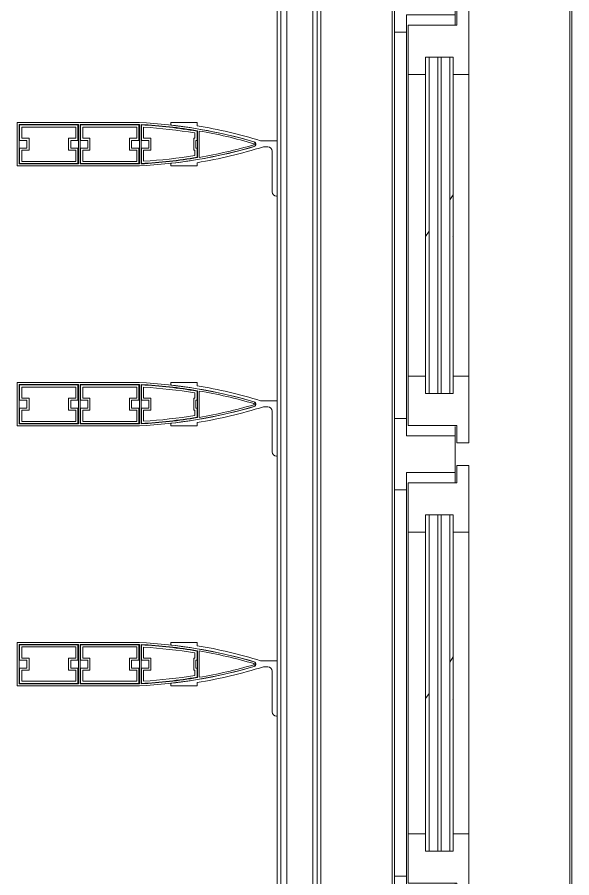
# Model space of a CAD drawing. Header units: millimetres. Extents: x 48966 to 155647, y -43515 to 26217.
# Drawn here: x 56392 to 57031, y -18379 to -17386 of the extents above; entities that cross this region are included whole.
import ezdxf

# ---------------------------------------------------------------- set-up
doc = ezdxf.new("R2010")
doc.units = ezdxf.units.MM
for name, color, linetype, lineweight in [('Каркас_Импост', 7, 'Continuous', 9), ('Обобщенные модели', 7, 'Continuous', 9), ('Обобщенные модели-1', 7, 'Continuous', 18), ('Окна', 7, 'Continuous', 9), ('Остекление', 7, 'Continuous', 9), ('Перекрытия', 7, 'Continuous', 9), ('Стены', 7, 'Continuous', 9)]:
    doc.layers.add(name, color=color, linetype=linetype, lineweight=lineweight)
doc.layers.add('Окна-1', color=7, linetype='Continuous', lineweight=9, true_color=0x804000)
pattern_1 = [(146.31, (18263.91, 56609.08), (-1066.80005, 533.399), [201.168, -1722.033]), (146.31, (18231.91, 56598.42), (-1066.80005, 533.399), [201.168, -1722.033]), (146.31, (18231.91, 56662.42), (-1066.80005, 533.399), [201.168, -1722.033])]

# ---------------------------------------------------------------- blocks, each defined once
blk = doc.blocks.new('Обвязочная балка 1 - Обвязочная балка 1-1451838-План 5-го этажа на отм_ _12_600')
at = {"layer": 'Обобщенные модели'}
for p, q in [((56702.6, 20067.13), (56702.54, -21690.88)), ((56732.42, -21690.88), (56732.47, 20067.13))]:
    blk.add_line(p, q, dxfattribs=at)
at = {"layer": 'Обобщенные модели-1'}
for p, q in [((56691.68, 20067.13), (56691.62, -21690.88)), ((56695.62, -21690.88), (56695.68, 20067.13)), ((56737.68, 20067.13), (56737.62, -21690.88)), ((56741.62, -21690.88), (56741.68, 20067.13))]:
    blk.add_line(p, q, dxfattribs=at)
blk = doc.blocks.new('Профиль ламели321 - Профиль ламели-1540293-План 5-го этажа на отм_ _12_600')
at = {"layer": 'Обобщенные модели-1'}
for p, q in [((64006.85, 24507.07), (64006.85, 24366.17)), ((64056.85, 24507.07), (64006.85, 24507.07)), ((64009.05, 24436.47), (64009.05, 24504.87)), ((64009.05, 24504.87), (64054.65, 24504.87)), ((64027.4, 24504.37), (64009.55, 24504.37)), ((64009.55, 24504.37), (64009.55, 24436.97)), ((64012.05, 24439.47), (64012.05, 24501.87)), ((64012.05, 24501.87), (64024.9, 24501.87)), ((64024.9, 24501.87), (64024.9, 24493.47)), ((64027.4, 24495.97), (64027.4, 24504.37)), ((64054.15, 24504.37), (64036.3, 24504.37)), ((64036.3, 24504.37), (64036.3, 24495.97)), ((64038.8, 24493.47), (64038.8, 24501.87)), ((64038.8, 24501.87), (64051.65, 24501.87)), ((64051.65, 24501.87), (64051.65, 24439.47)), ((64054.15, 24436.97), (64054.15, 24504.37)), ((64054.65, 24504.87), (64054.65, 24436.47)), ((64056.85, 24366.17), (64056.85, 24507.07)), ((64024.9, 24493.47), (64038.8, 24493.47)), ((64036.3, 24495.97), (64027.4, 24495.97)), ((64024.9, 24439.47), (64012.05, 24439.47)), ((64038.8, 24447.87), (64024.9, 24447.87)), ((64024.9, 24447.87), (64024.9, 24439.47)), ((64027.4, 24436.97), (64027.4, 24445.37)), ((64027.4, 24445.37), (64036.3, 24445.37)), ((64036.3, 24445.37), (64036.3, 24436.97)), ((64038.8, 24439.47), (64038.8, 24447.87)), ((64051.65, 24439.47), (64038.8, 24439.47)), ((64054.65, 24436.47), (64009.05, 24436.47)), ((64009.05, 24434.57), (64054.65, 24434.57)), ((64009.05, 24366.17), (64009.05, 24434.57)), ((64009.55, 24436.97), (64027.4, 24436.97)), ((64027.4, 24434.07), (64009.55, 24434.07)), ((64009.55, 24434.07), (64009.55, 24366.67)), ((64012.05, 24369.17), (64012.05, 24431.57)), ((64012.05, 24431.57), (64024.9, 24431.57)), ((64024.9, 24431.57), (64024.9, 24423.17)), ((64027.4, 24425.67), (64027.4, 24434.07)), ((64036.3, 24436.97), (64054.15, 24436.97)), ((64054.15, 24434.07), (64036.3, 24434.07)), ((64036.3, 24434.07), (64036.3, 24425.67)), ((64038.8, 24423.17), (64038.8, 24431.57)), ((64038.8, 24431.57), (64051.65, 24431.57)), ((64051.65, 24431.57), (64051.65, 24369.17)), ((64054.15, 24366.67), (64054.15, 24434.07)), ((64054.65, 24434.57), (64054.65, 24366.17)), ((64024.9, 24423.17), (64038.8, 24423.17)), ((64036.3, 24425.67), (64027.4, 24425.67)), ((64038.8, 24377.57), (64024.9, 24377.57)), ((64024.9, 24377.57), (64024.9, 24369.17)), ((64027.4, 24366.67), (64027.4, 24375.07)), ((64027.4, 24375.07), (64036.3, 24375.07)), ((64036.3, 24375.07), (64036.3, 24366.67)), ((64038.8, 24369.17), (64038.8, 24377.57)), ((64054.65, 24366.17), (64009.05, 24366.17)), ((64009.15, 24364.27), (64054.55, 24364.27)), ((64009.55, 24366.67), (64027.4, 24366.67)), ((64027.4, 24363.77), (64009.55, 24363.77)), ((64024.9, 24369.17), (64012.05, 24369.17)), ((64012.2, 24361.27), (64024.9, 24361.27)), ((64024.9, 24361.27), (64024.9, 24352.87)), ((64027.4, 24355.37), (64027.4, 24363.77)), ((64036.3, 24366.67), (64054.15, 24366.67)), ((64054.15, 24363.77), (64036.3, 24363.77)), ((64036.3, 24363.77), (64036.3, 24355.37)), ((64051.65, 24369.17), (64038.8, 24369.17)), ((64038.8, 24352.87), (64038.8, 24361.27)), ((64038.8, 24361.27), (64051.51, 24361.27)), ((64024.9, 24352.87), (64038.8, 24352.87)), ((64036.3, 24355.37), (64027.4, 24355.37)), ((64009.78, 24330.07), (64006.93, 24330.07)), ((64006.93, 24330.07), (64006.93, 24299.67)), ((64056.78, 24330.07), (64053.92, 24330.07)), ((64056.78, 24299.67), (64056.78, 24330.07)), ((64024.9, 24302.17), (64018.88, 24302.17)), ((64038.8, 24303.47), (64024.9, 24303.47)), ((64024.9, 24303.47), (64024.9, 24302.17)), ((64027.4, 24299.67), (64027.4, 24300.97)), ((64027.4, 24300.97), (64036.3, 24300.97)), ((64036.3, 24300.97), (64036.3, 24299.67)), ((64038.8, 24302.17), (64038.8, 24303.47)), ((64044.82, 24302.17), (64038.8, 24302.17)), ((64006.93, 24299.67), (64010.54, 24299.67)), ((64047.38, 24299.17), (64016.33, 24299.17)), ((64016.65, 24297.27), (64047.05, 24297.27)), ((64016.8, 24299.67), (64027.4, 24299.67)), ((64036.3, 24299.67), (64046.9, 24299.67)), ((64053.16, 24299.67), (64056.78, 24299.67)), ((64028.85, 24223.05), (64028.85, 24218.07)), ((64035.85, 24207.07), (64035.85, 24226.28)), ((64023.85, 24213.07), (63976.85, 24213.07)), ((63971.85, 24208.07), (63971.85, 24207.07)), ((63971.85, 24207.07), (64035.85, 24207.07))]:
    blk.add_line(p, q, dxfattribs=at)
for centre, radius, start, end in [((64580.65, 24394.57), 574.5, 182.83378, 196.22578), ((64580.66, 24394.33), 572.3, 183.01095, 189.5715), ((64580.45, 24395.88), 571.8, 183.21931, 189.68667), ((64580.46, 24395.6), 569.3, 183.45714, 189.44574), ((63483.05, 24394.57), 574.5, 343.77422, 357.16622), ((63483.24, 24395.6), 569.3, 350.55426, 356.54286), ((63483.25, 24395.88), 571.8, 350.31333, 356.78069), ((63483.04, 24394.33), 572.3, 350.4285, 356.98905), ((64580.65, 24394.57), 574.5, 186.44653, 196.25765), ((63483.05, 24394.57), 574.5, 343.74235, 353.55347), ((64577.15, 24394.57), 574.5, 189.50836, 197.37116), ((64548.98, 24386.76), 539.8, 189.54278, 196.43437), ((63514.72, 24386.76), 539.8, 343.56563, 350.45722), ((63486.55, 24394.57), 574.5, 342.96606, 350.49164), ((64031.85, 24235.07), 3, 200, 340), ((64031.85, 24234.53), 2.84, 196.25765, 343.74235), ((64031.85, 24234.22), 0.645, 196.43437, 343.56563), ((63976.85, 24208.07), 5, 90, 180), ((64023.85, 24218.07), 5, 270, 0)]:
    blk.add_arc(centre, radius, start, end, dxfattribs=at)
blk = doc.blocks.new('Профиль ламели322 - Профиль ламели-1540557-План 5-го этажа на отм_ _12_600')
at = {"layer": 'Обобщенные модели-1'}
for p, q in [((64006.85, 24507.07), (64006.85, 24366.17)), ((64056.85, 24507.07), (64006.85, 24507.07)), ((64009.05, 24436.47), (64009.05, 24504.87)), ((64009.05, 24504.87), (64054.65, 24504.87)), ((64027.4, 24504.37), (64009.55, 24504.37)), ((64009.55, 24504.37), (64009.55, 24436.97)), ((64012.05, 24439.47), (64012.05, 24501.87)), ((64012.05, 24501.87), (64024.9, 24501.87)), ((64024.9, 24501.87), (64024.9, 24493.47)), ((64027.4, 24495.97), (64027.4, 24504.37)), ((64054.15, 24504.37), (64036.3, 24504.37)), ((64036.3, 24504.37), (64036.3, 24495.97)), ((64038.8, 24493.47), (64038.8, 24501.87)), ((64038.8, 24501.87), (64051.65, 24501.87)), ((64051.65, 24501.87), (64051.65, 24439.47)), ((64054.15, 24436.97), (64054.15, 24504.37)), ((64054.65, 24504.87), (64054.65, 24436.47)), ((64056.85, 24366.17), (64056.85, 24507.07)), ((64024.9, 24493.47), (64038.8, 24493.47)), ((64036.3, 24495.97), (64027.4, 24495.97)), ((64024.9, 24439.47), (64012.05, 24439.47)), ((64038.8, 24447.87), (64024.9, 24447.87)), ((64024.9, 24447.87), (64024.9, 24439.47)), ((64027.4, 24436.97), (64027.4, 24445.37)), ((64027.4, 24445.37), (64036.3, 24445.37)), ((64036.3, 24445.37), (64036.3, 24436.97)), ((64038.8, 24439.47), (64038.8, 24447.87)), ((64051.65, 24439.47), (64038.8, 24439.47)), ((64054.65, 24436.47), (64009.05, 24436.47)), ((64009.05, 24434.57), (64054.65, 24434.57)), ((64009.05, 24366.17), (64009.05, 24434.57)), ((64009.55, 24436.97), (64027.4, 24436.97)), ((64027.4, 24434.07), (64009.55, 24434.07)), ((64009.55, 24434.07), (64009.55, 24366.67)), ((64012.05, 24369.17), (64012.05, 24431.57)), ((64012.05, 24431.57), (64024.9, 24431.57)), ((64024.9, 24431.57), (64024.9, 24423.17)), ((64027.4, 24425.67), (64027.4, 24434.07)), ((64036.3, 24436.97), (64054.15, 24436.97)), ((64054.15, 24434.07), (64036.3, 24434.07)), ((64036.3, 24434.07), (64036.3, 24425.67)), ((64038.8, 24423.17), (64038.8, 24431.57)), ((64038.8, 24431.57), (64051.65, 24431.57)), ((64051.65, 24431.57), (64051.65, 24369.17)), ((64054.15, 24366.67), (64054.15, 24434.07)), ((64054.65, 24434.57), (64054.65, 24366.17)), ((64024.9, 24423.17), (64038.8, 24423.17)), ((64036.3, 24425.67), (64027.4, 24425.67)), ((64038.8, 24377.57), (64024.9, 24377.57)), ((64024.9, 24377.57), (64024.9, 24369.17)), ((64027.4, 24366.67), (64027.4, 24375.07)), ((64027.4, 24375.07), (64036.3, 24375.07)), ((64036.3, 24375.07), (64036.3, 24366.67)), ((64038.8, 24369.17), (64038.8, 24377.57)), ((64054.65, 24366.17), (64009.05, 24366.17)), ((64009.15, 24364.27), (64054.55, 24364.27)), ((64009.55, 24366.67), (64027.4, 24366.67)), ((64027.4, 24363.77), (64009.55, 24363.77)), ((64024.9, 24369.17), (64012.05, 24369.17)), ((64012.2, 24361.27), (64024.9, 24361.27)), ((64024.9, 24361.27), (64024.9, 24352.87)), ((64027.4, 24355.37), (64027.4, 24363.77)), ((64036.3, 24366.67), (64054.15, 24366.67)), ((64054.15, 24363.77), (64036.3, 24363.77)), ((64036.3, 24363.77), (64036.3, 24355.37)), ((64051.65, 24369.17), (64038.8, 24369.17)), ((64038.8, 24352.87), (64038.8, 24361.27)), ((64038.8, 24361.27), (64051.51, 24361.27)), ((64024.9, 24352.87), (64038.8, 24352.87)), ((64036.3, 24355.37), (64027.4, 24355.37)), ((64009.78, 24330.07), (64006.93, 24330.07)), ((64006.93, 24330.07), (64006.93, 24299.67)), ((64056.78, 24330.07), (64053.92, 24330.07)), ((64056.78, 24299.67), (64056.78, 24330.07)), ((64024.9, 24302.17), (64018.88, 24302.17)), ((64038.8, 24303.47), (64024.9, 24303.47)), ((64024.9, 24303.47), (64024.9, 24302.17)), ((64027.4, 24299.67), (64027.4, 24300.97)), ((64027.4, 24300.97), (64036.3, 24300.97)), ((64036.3, 24300.97), (64036.3, 24299.67)), ((64038.8, 24302.17), (64038.8, 24303.47)), ((64044.82, 24302.17), (64038.8, 24302.17)), ((64006.93, 24299.67), (64010.54, 24299.67)), ((64047.38, 24299.17), (64016.33, 24299.17)), ((64016.65, 24297.27), (64047.05, 24297.27)), ((64016.8, 24299.67), (64027.4, 24299.67)), ((64036.3, 24299.67), (64046.9, 24299.67)), ((64053.16, 24299.67), (64056.78, 24299.67)), ((64028.85, 24223.05), (64028.85, 24218.07)), ((64035.85, 24207.07), (64035.85, 24226.28)), ((64023.85, 24213.07), (63976.85, 24213.07)), ((63971.85, 24208.07), (63971.85, 24207.07)), ((63971.85, 24207.07), (64035.85, 24207.07))]:
    blk.add_line(p, q, dxfattribs=at)
for centre, radius, start, end in [((64580.65, 24394.57), 574.5, 182.83378, 196.22578), ((64580.66, 24394.33), 572.3, 183.01095, 189.5715), ((64580.45, 24395.88), 571.8, 183.21931, 189.68667), ((64580.46, 24395.6), 569.3, 183.45714, 189.44574), ((63483.05, 24394.57), 574.5, 343.77422, 357.16622), ((63483.24, 24395.6), 569.3, 350.55426, 356.54286), ((63483.25, 24395.88), 571.8, 350.31333, 356.78069), ((63483.04, 24394.33), 572.3, 350.4285, 356.98905), ((64580.65, 24394.57), 574.5, 186.44653, 196.25765), ((63483.05, 24394.57), 574.5, 343.74235, 353.55347), ((64577.15, 24394.57), 574.5, 189.50836, 197.37116), ((64548.98, 24386.76), 539.8, 189.54278, 196.43437), ((63514.72, 24386.76), 539.8, 343.56563, 350.45722), ((63486.55, 24394.57), 574.5, 342.96606, 350.49164), ((64031.85, 24235.07), 3, 200, 340), ((64031.85, 24234.53), 2.84, 196.25765, 343.74235), ((64031.85, 24234.22), 0.645, 196.43437, 343.56563), ((63976.85, 24208.07), 5, 90, 180), ((64023.85, 24218.07), 5, 270, 0)]:
    blk.add_arc(centre, radius, start, end, dxfattribs=at)
blk = doc.blocks.new('Профиль ламели323 - Профиль ламели-1540821-План 5-го этажа на отм_ _12_600')
at = {"layer": 'Обобщенные модели-1'}
for p, q in [((64006.85, 24507.07), (64006.85, 24366.17)), ((64056.85, 24507.07), (64006.85, 24507.07)), ((64009.05, 24436.47), (64009.05, 24504.87)), ((64009.05, 24504.87), (64054.65, 24504.87)), ((64027.4, 24504.37), (64009.55, 24504.37)), ((64009.55, 24504.37), (64009.55, 24436.97)), ((64012.05, 24439.47), (64012.05, 24501.87)), ((64012.05, 24501.87), (64024.9, 24501.87)), ((64024.9, 24501.87), (64024.9, 24493.47)), ((64027.4, 24495.97), (64027.4, 24504.37)), ((64054.15, 24504.37), (64036.3, 24504.37)), ((64036.3, 24504.37), (64036.3, 24495.97)), ((64038.8, 24493.47), (64038.8, 24501.87)), ((64038.8, 24501.87), (64051.65, 24501.87)), ((64051.65, 24501.87), (64051.65, 24439.47)), ((64054.15, 24436.97), (64054.15, 24504.37)), ((64054.65, 24504.87), (64054.65, 24436.47)), ((64056.85, 24366.17), (64056.85, 24507.07)), ((64024.9, 24493.47), (64038.8, 24493.47)), ((64036.3, 24495.97), (64027.4, 24495.97)), ((64024.9, 24439.47), (64012.05, 24439.47)), ((64038.8, 24447.87), (64024.9, 24447.87)), ((64024.9, 24447.87), (64024.9, 24439.47)), ((64027.4, 24436.97), (64027.4, 24445.37)), ((64027.4, 24445.37), (64036.3, 24445.37)), ((64036.3, 24445.37), (64036.3, 24436.97)), ((64038.8, 24439.47), (64038.8, 24447.87)), ((64051.65, 24439.47), (64038.8, 24439.47)), ((64054.65, 24436.47), (64009.05, 24436.47)), ((64009.05, 24434.57), (64054.65, 24434.57)), ((64009.05, 24366.17), (64009.05, 24434.57)), ((64009.55, 24436.97), (64027.4, 24436.97)), ((64027.4, 24434.07), (64009.55, 24434.07)), ((64009.55, 24434.07), (64009.55, 24366.67)), ((64012.05, 24369.17), (64012.05, 24431.57)), ((64012.05, 24431.57), (64024.9, 24431.57)), ((64024.9, 24431.57), (64024.9, 24423.17)), ((64027.4, 24425.67), (64027.4, 24434.07)), ((64036.3, 24436.97), (64054.15, 24436.97)), ((64054.15, 24434.07), (64036.3, 24434.07)), ((64036.3, 24434.07), (64036.3, 24425.67)), ((64038.8, 24423.17), (64038.8, 24431.57)), ((64038.8, 24431.57), (64051.65, 24431.57)), ((64051.65, 24431.57), (64051.65, 24369.17)), ((64054.15, 24366.67), (64054.15, 24434.07)), ((64054.65, 24434.57), (64054.65, 24366.17)), ((64024.9, 24423.17), (64038.8, 24423.17)), ((64036.3, 24425.67), (64027.4, 24425.67)), ((64038.8, 24377.57), (64024.9, 24377.57)), ((64024.9, 24377.57), (64024.9, 24369.17)), ((64027.4, 24366.67), (64027.4, 24375.07)), ((64027.4, 24375.07), (64036.3, 24375.07)), ((64036.3, 24375.07), (64036.3, 24366.67)), ((64038.8, 24369.17), (64038.8, 24377.57)), ((64054.65, 24366.17), (64009.05, 24366.17)), ((64009.15, 24364.27), (64054.55, 24364.27)), ((64009.55, 24366.67), (64027.4, 24366.67)), ((64027.4, 24363.77), (64009.55, 24363.77)), ((64024.9, 24369.17), (64012.05, 24369.17)), ((64012.2, 24361.27), (64024.9, 24361.27)), ((64024.9, 24361.27), (64024.9, 24352.87)), ((64027.4, 24355.37), (64027.4, 24363.77)), ((64036.3, 24366.67), (64054.15, 24366.67)), ((64054.15, 24363.77), (64036.3, 24363.77)), ((64036.3, 24363.77), (64036.3, 24355.37)), ((64051.65, 24369.17), (64038.8, 24369.17)), ((64038.8, 24352.87), (64038.8, 24361.27)), ((64038.8, 24361.27), (64051.51, 24361.27)), ((64024.9, 24352.87), (64038.8, 24352.87)), ((64036.3, 24355.37), (64027.4, 24355.37)), ((64009.78, 24330.07), (64006.93, 24330.07)), ((64006.93, 24330.07), (64006.93, 24299.67)), ((64056.78, 24330.07), (64053.92, 24330.07)), ((64056.78, 24299.67), (64056.78, 24330.07)), ((64024.9, 24302.17), (64018.88, 24302.17)), ((64038.8, 24303.47), (64024.9, 24303.47)), ((64024.9, 24303.47), (64024.9, 24302.17)), ((64027.4, 24299.67), (64027.4, 24300.97)), ((64027.4, 24300.97), (64036.3, 24300.97)), ((64036.3, 24300.97), (64036.3, 24299.67)), ((64038.8, 24302.17), (64038.8, 24303.47)), ((64044.82, 24302.17), (64038.8, 24302.17)), ((64006.93, 24299.67), (64010.54, 24299.67)), ((64047.38, 24299.17), (64016.33, 24299.17)), ((64016.65, 24297.27), (64047.05, 24297.27)), ((64016.8, 24299.67), (64027.4, 24299.67)), ((64036.3, 24299.67), (64046.9, 24299.67)), ((64053.16, 24299.67), (64056.78, 24299.67)), ((64028.85, 24223.05), (64028.85, 24218.07)), ((64035.85, 24207.07), (64035.85, 24226.28)), ((64023.85, 24213.07), (63976.85, 24213.07)), ((63971.85, 24208.07), (63971.85, 24207.07)), ((63971.85, 24207.07), (64035.85, 24207.07))]:
    blk.add_line(p, q, dxfattribs=at)
for centre, radius, start, end in [((64580.65, 24394.57), 574.5, 182.83378, 196.22578), ((64580.66, 24394.33), 572.3, 183.01095, 189.5715), ((64580.45, 24395.88), 571.8, 183.21931, 189.68667), ((64580.46, 24395.6), 569.3, 183.45714, 189.44574), ((63483.05, 24394.57), 574.5, 343.77422, 357.16622), ((63483.24, 24395.6), 569.3, 350.55426, 356.54286), ((63483.25, 24395.88), 571.8, 350.31333, 356.78069), ((63483.04, 24394.33), 572.3, 350.4285, 356.98905), ((64580.65, 24394.57), 574.5, 186.44653, 196.25765), ((63483.05, 24394.57), 574.5, 343.74235, 353.55347), ((64577.15, 24394.57), 574.5, 189.50836, 197.37116), ((64548.98, 24386.76), 539.8, 189.54278, 196.43437), ((63514.72, 24386.76), 539.8, 343.56563, 350.45722), ((63486.55, 24394.57), 574.5, 342.96606, 350.49164), ((64031.85, 24235.07), 3, 200, 340), ((64031.85, 24234.53), 2.84, 196.25765, 343.74235), ((64031.85, 24234.22), 0.645, 196.43437, 343.56563), ((63976.85, 24208.07), 5, 90, 180), ((64023.85, 24218.07), 5, 270, 0)]:
    blk.add_arc(centre, radius, start, end, dxfattribs=at)
blk = doc.blocks.new('Окно 2-Распашное - Один переплет с многокамерным стеклопакетом - 30674-99 - ОК-1 1200-1800-V64-План 5-го этажа на отм_ _12_600')
at = {"layer": 'Остекление'}
h = blk.add_hatch(dxfattribs=at)
h.set_pattern_fill('FP_34', color=256, style=0, pattern_type=2)
h.set_pattern_definition(pattern_1)
h.paths.add_polyline_path([(-458, 62.5), (-70, 62.5), (-70, 66.5), (-458, 66.5)], flags=0)
h.paths.add_polyline_path([(-458, 34.5), (-70, 34.5), (-70, 38.5), (-458, 38.5)], flags=0)
h = blk.add_hatch(dxfattribs=at)
h.set_pattern_fill('FP_34', color=256, style=0, pattern_type=2)
h.set_pattern_definition(pattern_1)
h.paths.add_polyline_path([(70, 66.5), (70, 62.5), (458, 62.5), (458, 66.5), (305.52, 66.5)], flags=0)
h.paths.add_polyline_path([(70, 38.5), (70, 34.5), (458, 34.5), (458, 38.5), (305.52, 38.5)], flags=0)
at = {"layer": 'Каркас_Импост'}
for p, q in [((-550, 102.5), (-550, 32.5)), ((-487, 102.5), (-550, 102.5)), ((-487, 88.5), (-487, 102.5)), ((-487, 102.5), (-41, 102.5)), ((-487, 88.5), (-487, 102.5)), ((41, 102.5), (-41, 102.5)), ((-41, 102.5), (-41, 88.5)), ((-41, 88.5), (-41, 102.5)), ((41, 88.5), (41, 102.5)), ((41, 102.5), (487, 102.5)), ((41, 102.5), (41, 88.5)), ((550, 102.5), (487, 102.5)), ((487, 102.5), (487, 88.5)), ((487, 102.5), (487, 88.5)), ((550, 32.5), (550, 102.5)), ((-507, 32.5), (-507, 88.5)), ((-507, 88.5), (-487, 88.5)), ((-21, 88.5), (-507, 88.5)), ((-507, 32.5), (-507, 88.5)), ((-438, 86.5), (-495, 86.5)), ((-495, 86.5), (-495, 30.5)), ((-41, 88.5), (-487, 88.5)), ((-438, 66.5), (-438, 86.5)), ((-90, 86.5), (-438, 86.5)), ((-438, 86.5), (-438, 66.5)), ((-33, 86.5), (-90, 86.5)), ((-90, 86.5), (-90, 66.5)), ((-90, 86.5), (-90, 66.5)), ((-41, 88.5), (-21, 88.5)), ((-33, 30.5), (-33, 86.5)), ((-21, 88.5), (-21, 32.5)), ((-21, 32.5), (-21, 88.5)), ((21, 32.5), (21, 88.5)), ((21, 88.5), (41, 88.5)), ((21, 88.5), (21, 32.5)), ((507, 88.5), (21, 88.5)), ((90, 86.5), (33, 86.5)), ((33, 86.5), (33, 30.5)), ((487, 88.5), (41, 88.5)), ((90, 66.5), (90, 86.5)), ((90, 66.5), (90, 86.5)), ((438, 86.5), (90, 86.5)), ((438, 86.5), (438, 66.5)), ((495, 86.5), (438, 86.5)), ((438, 66.5), (438, 86.5)), ((487, 88.5), (507, 88.5)), ((495, 30.5), (495, 86.5)), ((507, 88.5), (507, 32.5)), ((507, 88.5), (507, 32.5)), ((-458, 34.5), (-458, 66.5)), ((-458, 66.5), (-438, 66.5)), ((-70, 66.5), (-458, 66.5)), ((-458, 66.5), (-458, 34.5)), ((-438, 66.5), (-90, 66.5)), ((-90, 66.5), (-70, 66.5)), ((-70, 66.5), (-70, 34.5)), ((-70, 66.5), (-70, 34.5)), ((70, 34.5), (70, 66.5)), ((70, 66.5), (90, 66.5)), ((458, 66.5), (70, 66.5)), ((70, 34.5), (70, 66.5)), ((90, 66.5), (438, 66.5)), ((438, 66.5), (458, 66.5)), ((458, 66.5), (458, 34.5)), ((458, 34.5), (458, 66.5)), ((-550, 32.5), (-507, 32.5)), ((-495, 30.5), (-515, 30.5)), ((-515, 30.5), (-515, 16.5)), ((-495, 32.5), (-507, 32.5)), ((-438, 34.5), (-458, 34.5)), ((-458, 34.5), (-70, 34.5)), ((-438, 16.5), (-438, 34.5)), ((-90, 34.5), (-438, 34.5)), ((-438, 34.5), (-438, 16.5)), ((-70, 34.5), (-90, 34.5)), ((-90, 34.5), (-90, 16.5)), ((-90, 34.5), (-90, 16.5)), ((-21, 32.5), (-33, 32.5)), ((-13, 30.5), (-33, 30.5)), ((-21, 32.5), (21, 32.5)), ((-13, 16.5), (-13, 30.5)), ((33, 30.5), (13, 30.5)), ((13, 30.5), (13, 16.5)), ((32.06, 32.5), (21, 32.5)), ((90, 34.5), (70, 34.5)), ((70, 34.5), (458, 34.5)), ((90, 16.5), (90, 34.5)), ((90, 16.5), (90, 34.5)), ((438, 34.5), (90, 34.5)), ((458, 34.5), (438, 34.5)), ((438, 34.5), (438, 16.5)), ((438, 16.5), (438, 34.5)), ((507, 32.5), (495, 32.5)), ((515, 30.5), (495, 30.5)), ((507, 32.5), (550, 32.5)), ((515, 16.5), (515, 30.5)), ((-515, 16.5), (-438, 16.5)), ((-438, 16.5), (-90, 16.5)), ((-90, 16.5), (-13, 16.5)), ((13, 16.5), (90, 16.5)), ((90, 16.5), (438, 16.5)), ((438, 16.5), (515, 16.5))]:
    blk.add_line(p, q, dxfattribs=at)
at = {"layer": 'Окна'}
for p, q in [((-437.59, 102.5), (-487, 102.5)), ((-487, 102.5), (-474.65, 102.5)), ((-53.33, 102.5), (-41, 102.5)), ((53.33, 102.5), (41, 102.5)), ((438.23, 102.5), (487, 102.5)), ((487, 102.5), (474.82, 102.5)), ((-70, 62.5), (-458, 62.5)), ((-458, 52.5), (-458, 62.5)), ((-85, 62.5), (-443, 62.5)), ((-70, 62.5), (-70, 52.5)), ((70, 52.5), (70, 62.5)), ((458, 62.5), (70, 62.5)), ((443, 62.5), (85, 62.5)), ((458, 62.5), (458, 52.5)), ((-458, 52.5), (-70, 52.5)), ((-443, 52.5), (-85, 52.5)), ((70, 52.5), (458, 52.5)), ((85, 52.5), (443, 52.5)), ((-70, 48.5), (-458, 48.5)), ((-458, 38.5), (-458, 48.5)), ((-85, 48.5), (-443, 48.5)), ((-70, 48.5), (-70, 38.5)), ((70, 38.5), (70, 48.5)), ((458, 48.5), (70, 48.5)), ((443, 48.5), (85, 48.5)), ((458, 48.5), (458, 38.5)), ((-458, 38.5), (-70, 38.5)), ((-443, 38.5), (-85, 38.5)), ((70, 38.5), (458, 38.5)), ((85, 38.5), (443, 38.5))]:
    blk.add_line(p, q, dxfattribs=at)
at = {"layer": 'Окна-1'}
for p, q in [((-600, 102.5), (-600, 32.5)), ((-550, 102.5), (-600, 102.5)), ((-550, 32.5), (-550, 102.5)), ((550, 102.5), (-550, 102.5)), ((-550, 32.5), (-550, 102.5)), ((600, 102.5), (550, 102.5)), ((550, 102.5), (550, 32.5)), ((550, 32.5), (550, 102.5)), ((600, 32.5), (600, 102.5)), ((-600, 32.5), (-550, 32.5)), ((-550, 32.5), (-495, 32.5)), ((-33, 32.5), (32.06, 32.5)), ((495, 32.5), (550, 32.5)), ((550, 32.5), (600, 32.5))]:
    blk.add_line(p, q, dxfattribs=at)
at = {"layer": 'Остекление'}
for p, q in [((-70, 66.5), (-458, 66.5)), ((-458, 66.5), (-458, 62.5)), ((-458, 62.5), (-70, 62.5)), ((-70, 62.5), (-70, 66.5)), ((70, 66.5), (70, 62.5)), ((458, 66.5), (70, 66.5)), ((70, 62.5), (458, 62.5)), ((458, 62.5), (458, 66.5)), ((-70, 52.5), (-458, 52.5)), ((-458, 52.5), (-458, 48.5)), ((-70, 48.5), (-70, 52.5)), ((70, 52.5), (70, 48.5)), ((458, 52.5), (70, 52.5)), ((458, 48.5), (458, 52.5)), ((-458, 48.5), (-70, 48.5)), ((70, 48.5), (458, 48.5)), ((-70, 38.5), (-458, 38.5)), ((-458, 38.5), (-458, 34.5)), ((-458, 34.5), (-70, 34.5)), ((-70, 34.5), (-70, 38.5)), ((70, 38.5), (70, 34.5)), ((458, 38.5), (70, 38.5)), ((70, 34.5), (458, 34.5)), ((458, 34.5), (458, 38.5))]:
    blk.add_line(p, q, dxfattribs=at)

msp = doc.modelspace()

# ---------------------------------------------------------------- linework, layer by layer
at = {"layer": 'Перекрытия'}
msp.add_line((57031.25, -17290.53), (57031.25, -18490.53), dxfattribs=at)
at = {"layer": 'Стены'}
for p, q in [((56824.12, -21673.27), (56824.12, 20877.67)), ((57029.12, -17290.53), (57029.12, -18490.53))]:
    msp.add_line(p, q, dxfattribs=at)

# ---------------------------------------------------------------- block references
at = {"layer": 'Обобщенные модели'}
msp.add_blockref('Обвязочная балка 1 - Обвязочная балка 1-1451838-План 5-го этажа на отм_ _12_600', (0, 0), dxfattribs=at)
at = {"layer": 'Обобщенные модели', "rotation": 90}
for name, p in [('Профиль ламели323 - Профиль ламели-1540821-План 5-го этажа на отм_ _12_600', (80898.69, -81564.73)), ('Профиль ламели322 - Профиль ламели-1540557-План 5-го этажа на отм_ _12_600', (80898.69, -81864.73)), ('Профиль ламели321 - Профиль ламели-1540293-План 5-го этажа на отм_ _12_600', (80898.69, -82164.73))]:
    msp.add_blockref(name, p, dxfattribs=at)
at = {"layer": 'Окна', "rotation": 89.99999999999991}
msp.add_blockref('Окно 2-Распашное - Один переплет с многокамерным стеклопакетом - 30674-99 - ОК-1 1200-1800-V64-План 5-го этажа на отм_ _12_600', (56929.12, -17890.53), dxfattribs=at)

doc.saveas('drawing.dxf')
